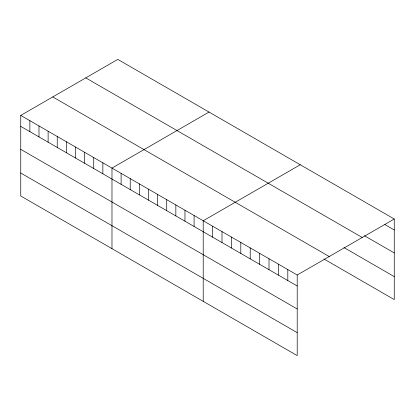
<?xml version="1.0" encoding="UTF-8"?>
<svg xmlns="http://www.w3.org/2000/svg" width="415" height="415" viewBox="0 0 415 415"><rect width="100%" height="100%" fill="white"/><g stroke="black" fill="none" stroke-linecap="round" stroke-linejoin="round"><path stroke-width="0.62" d="M20.75 115.417L297.207 275.026L297.207 355.608L20.75 195.999L20.75 115.417L117.793 59.392L394.25 219.001L394.25 299.583L324.032 259.043M209.025 112.06L111.983 168.091L111.983 248.673M300.258 164.734L203.21 220.759L203.21 301.342M297.207 275.026L394.25 219.001M384.85 224.536L394.25 229.962M364.391 235.699L394.25 252.937M85.77 77.88L362.228 237.489M343.936 247.558L394.25 276.608M52.772 96.928L329.23 256.537M20.75 126.383L297.207 285.992M20.75 149.353L297.207 308.968M20.75 173.024L297.207 332.638M287.808 269.6L287.808 280.566M278.408 264.173L278.408 275.14M269.008 258.747L269.008 269.714M259.608 253.321L259.608 264.282M250.209 247.895L250.209 258.856M240.809 242.469L240.809 253.43M231.409 237.043L231.409 248.004M222.009 231.617L222.009 242.578M212.61 226.185L212.61 237.152M194.085 215.494L194.085 226.455M184.966 210.229L184.966 221.19M175.841 204.958L175.841 215.925M166.716 199.693L166.716 210.654M157.596 194.428L157.596 205.389M148.471 189.157L148.471 200.123M139.352 183.892L139.352 194.853M130.227 178.626L130.227 189.588M121.102 173.356L121.102 184.322M102.858 162.82L102.858 173.786M93.733 157.555L93.733 168.521M84.613 152.289L84.613 163.251M75.489 147.019L75.489 157.985M66.364 141.754L66.364 152.72M57.244 136.488L57.244 147.45M48.119 131.218L48.119 142.184M38.994 125.953L38.994 136.914M29.875 120.687L29.875 131.648"/></g></svg>
